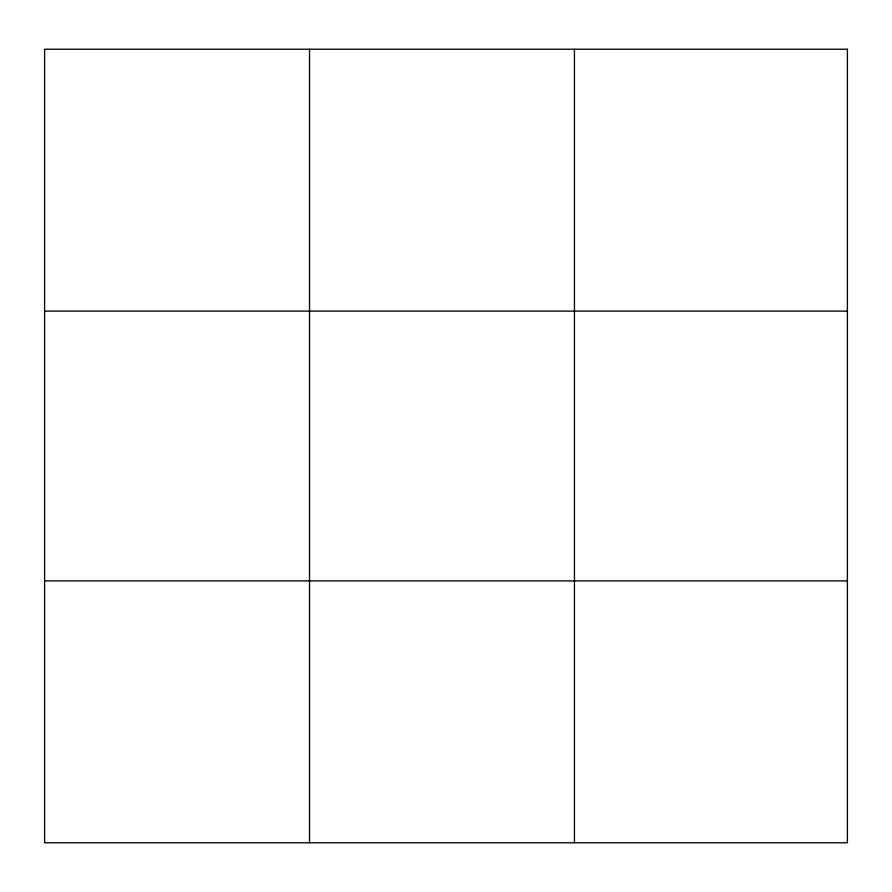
<?xml version="1.0" encoding="UTF-8"?>
<svg xmlns="http://www.w3.org/2000/svg" width="892" height="892" viewBox="0 0 892 892"><rect width="100%" height="100%" fill="white"/><g stroke="black" fill="none" stroke-linecap="round" stroke-linejoin="round"><path stroke-width="1.34" d="M309.524 842.762L309.524 49.238M574.448 842.762L574.448 49.238M44.6 311.107L847.4 311.107M44.6 580.893L847.4 580.893M847.4 49.238L847.4 842.762L44.6 842.762L44.6 49.238L847.4 49.238"/></g></svg>
